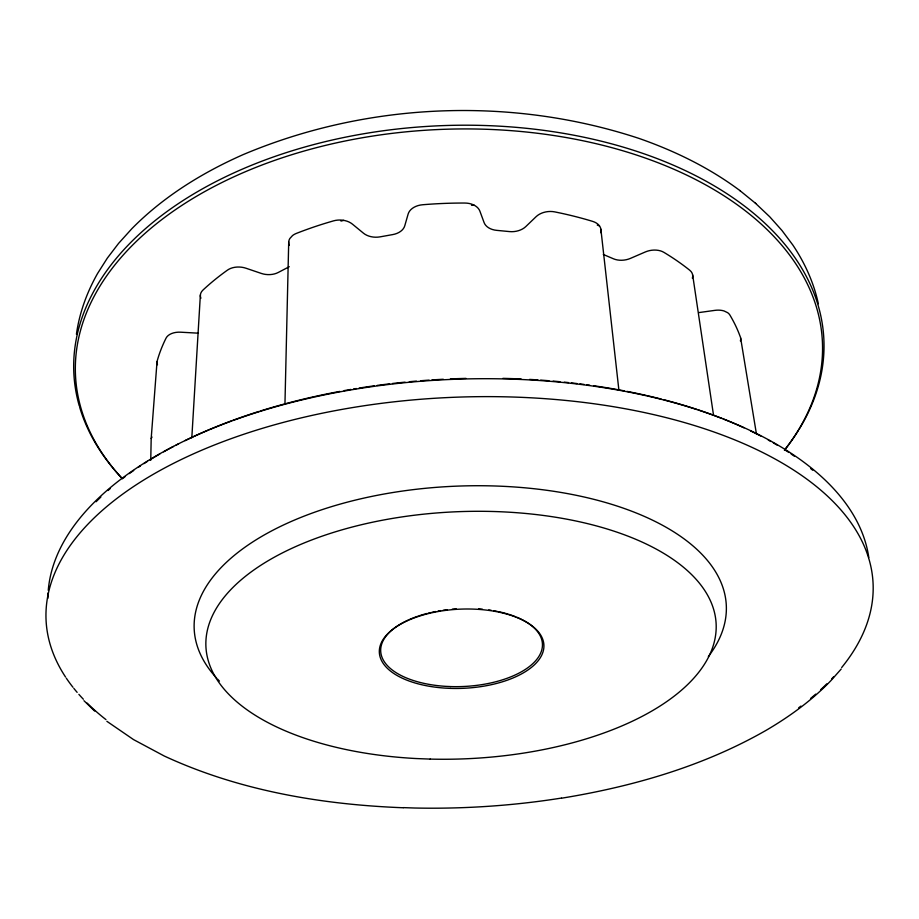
<?xml version="1.0" encoding="UTF-8"?>
<svg xmlns="http://www.w3.org/2000/svg" width="919" height="919" viewBox="0 0 919 919"><rect width="100%" height="100%" fill="white"/><g stroke="black" fill="none" stroke-linecap="round" stroke-linejoin="round"><path stroke-width="1.38" d="M284.959 403.694L288.715 241.881M191.818 437.743L200.365 295.033M150.75 460.293L151.187 438.524L157.011 361.856M76.426 334.217C79.402 312.816 86.949 292.276 97.563 273.494L107.339 258.113L118.574 243.397L131.854 228.693C163.41 196.655 202.26 172.692 243.213 154.587L243.489 154.472C367.531 102.193 510.953 96.196 638.82 138.355L639.107 138.447C674.891 150.946 709.365 167.775 739.806 190.497L740.151 190.773M151.187 438.524L152.003 437.042M841.195 669.032L830.925 680.623C811.845 700.462 789.375 716.728 765.665 730.594L765.332 730.777C702.736 766.469 632.456 786.618 561.681 798.186M340.96 221.088L343.683 220.365M698.945 312.575L714.971 310.358A15.244 9.431 -10.1 0 1 724.103 310.978L727.607 312.667A15.244 9.431 -10.1 0 1 729.904 315.068A297.262 179.802 -2.5 0 1 733.936 322.328L734.867 324.154A297.262 179.802 -2.5 0 1 738.968 333.344L740.381 337.043A15.003 9.121 -10.1 0 1 740.381 340.915M471.516 205.282L474.388 205.316M403.395 807.629L414.435 808.008A410.965 202.479 -2.5 0 0 561.44 798.071M403.234 807.755C321.489 804.63 238.837 790.616 164.191 755.981L133.565 739.611L106.88 721.312M597.258 225.063L599.498 225.925M603.301 254.471L613.536 258.825A16.002 10.614 -8.5 0 0 630.445 258.388L645.31 251.967A15.887 10.408 -9.2 0 1 663.863 252.334A297.262 179.802 -2.5 0 1 689.755 270.255A15.703 10.109 -9.7 0 1 692.363 278.204M755.395 203.191L769.697 216.746L781.966 230.485L792.821 245.005C804.791 262.845 813.809 282.684 818.335 303.729M739.806 190.497L755.751 203.478M83.962 700.692L94.68 711.088M740.622 337.974L756.44 434.009M692.662 274.965L713.477 414.883M600.877 229.187L618.878 390.001M600.647 232.668A16.186 10.948 -7.5 0 0 592.606 221.364A297.262 179.802 -2.5 0 0 580.303 217.849L577.166 217.022A297.262 179.802 -2.5 0 0 561.245 213.242L554.754 211.887A16.278 11.131 -6.3 0 0 536.145 216.643L525.76 226.614A16.301 11.212 -5.1 0 1 509.517 231.588L496.708 230.359A16.312 11.246 -4.6 0 1 484.095 222.593L479.89 211.152A16.37 11.35 -3.3 0 0 464.784 203.042A297.262 179.802 -2.5 0 0 422.602 204.753A16.37 11.35 -1.8 0 0 408.128 214.07L404.762 225.81A16.312 11.246 -0.5 0 1 392.746 234.586L380.064 236.861A16.301 11.212 0 0 1 363.487 233.208L352.402 224.11A16.278 11.143 1.2 0 0 333.494 220.87L327.107 222.754A297.262 179.802 -2.5 0 0 311.484 227.82L308.428 228.9A297.262 179.802 -2.5 0 0 296.389 233.403A16.197 10.959 2.4 0 0 292.495 235.597L289.841 238.515A16.197 10.959 2.4 0 0 289.198 245.339M289.244 266.671A16.048 10.718 3.2 0 1 288.129 267.314L278.227 272.483A16.002 10.637 3.4 0 1 261.306 273.425L245.993 268.233A15.899 10.419 4.2 0 0 227.487 270.106A297.262 179.802 -2.5 0 0 202.927 290.105A15.726 10.132 4.7 0 0 200.893 298.25M198.263 333.126A15.439 9.73 4.9 0 1 196.815 333.092L180.641 332.196A15.255 9.454 5.1 0 0 166.063 338.112A297.262 179.802 -2.5 0 0 162.56 345.693L161.767 347.589A297.262 179.802 -2.5 0 0 158.332 357.1L157.195 360.903A15.026 9.144 5.1 0 0 157.482 364.763M516.926 617.281A80.952 38.966 -2.5 0 1 534.617 661.864A80.952 38.966 -2.5 0 1 450.781 686.585L445.956 686.367A80.952 38.966 -2.5 0 1 383.487 660.382A80.952 38.966 -2.5 0 1 408.059 620.13M409.38 619.532A80.952 38.966 -2.5 0 1 417.812 616.247M418.926 615.868A80.952 38.966 -2.5 0 1 427.013 613.478M428.208 613.168A80.952 38.966 -2.5 0 1 430.632 612.582M431.861 612.307A80.952 38.966 -2.5 0 1 435.572 611.514M438.087 611.043A80.952 38.966 -2.5 0 1 440.626 610.607M443.188 610.216A80.952 38.966 -2.5 0 1 447.059 609.699M452.297 609.148A80.952 38.966 -2.5 0 1 456.238 608.837M478.569 608.883A80.952 38.966 -2.5 0 1 482.429 609.194M488.724 609.929A80.952 38.966 -2.5 0 1 491.194 610.296M493.629 610.698A80.952 38.966 -2.5 0 1 497.213 611.376M498.397 611.617A80.952 38.966 -2.5 0 1 507.414 613.915M508.494 614.237A80.952 38.966 -2.5 0 1 515.639 616.764M65.548 677.027A413.918 204.546 -2.5 0 1 476.904 396.686A413.918 204.546 -2.5 0 1 841.666 667.539M833.625 676.798A413.918 204.546 -2.5 0 1 831.729 678.819M826.824 683.816A413.918 204.546 -2.5 0 1 820.644 689.709M815.704 694.121A413.918 204.546 -2.5 0 1 810.581 698.463M800.931 706.102A413.918 204.546 -2.5 0 1 798.703 707.768M105.949 719.611A413.918 204.546 -2.5 0 1 87.133 703.092M83.365 699.244A413.918 204.546 -2.5 0 1 78.873 694.35M77.139 692.363A413.918 204.546 -2.5 0 1 73.819 688.354M72.934 687.24A413.918 204.546 -2.5 0 1 66.306 678.176M216.608 678.107A266.315 131.141 -2.5 0 1 454.388 486.243A266.315 131.141 -2.5 0 1 708.354 656.522M219.446 681.094A266.315 131.141 -2.5 0 1 217.539 679.107M47.88 598.326A411.275 206.453 -2.5 0 1 48.064 592.985M48.259 590.297A411.275 206.453 -2.5 0 1 452.883 379.352A411.275 206.453 -2.5 0 1 868.788 557.5M96.07 501.751A408.427 205.397 -2.5 0 1 100.872 497.041M108.017 490.516A408.427 205.397 -2.5 0 1 110.142 488.667M122.767 478.443A408.427 205.397 -2.5 0 1 124.995 476.754M129.315 473.584A408.427 205.397 -2.5 0 1 133.692 470.482M138.195 467.403A408.427 205.397 -2.5 0 1 140.481 465.876M143.961 463.613A408.427 205.397 -2.5 0 1 147.511 461.349M149.923 459.868A408.427 205.397 -2.5 0 1 159.814 453.975M163.639 451.803A408.427 205.397 -2.5 0 1 173.507 446.462M176.034 445.141A408.427 205.397 -2.5 0 1 178.585 443.831M185.064 440.615A408.427 205.397 -2.5 0 1 208.142 430.103M209.406 429.575A408.427 205.397 -2.5 0 1 231.45 420.856M232.783 420.362A408.427 205.397 -2.5 0 1 258.859 411.471M260.192 411.057A408.427 205.397 -2.5 0 1 313.31 396.847M314.689 396.537A408.427 205.397 -2.5 0 1 339.869 391.402M344.12 390.621A408.427 205.397 -2.5 0 1 350.92 389.426M353.654 388.967A408.427 205.397 -2.5 0 1 356.4 388.519M359.134 388.071A408.427 205.397 -2.5 0 1 374.32 385.808M377.089 385.429A408.427 205.397 -2.5 0 1 389.645 383.832M392.436 383.499A408.427 205.397 -2.5 0 1 405.072 382.143M409.3 381.73A408.427 205.397 -2.5 0 1 416.364 381.098M420.603 380.753A408.427 205.397 -2.5 0 1 429.104 380.11M431.941 379.926A408.427 205.397 -2.5 0 1 443.291 379.26M450.39 378.915A408.427 205.397 -2.5 0 1 466.036 378.398M502.877 378.364A408.427 205.397 -2.5 0 1 521.165 378.984M529.562 379.409A408.427 205.397 -2.5 0 1 537.914 379.915M540.682 380.11A408.427 205.397 -2.5 0 1 548.988 380.742M553.123 381.086A408.427 205.397 -2.5 0 1 559.981 381.718M564.277 382.143A408.427 205.397 -2.5 0 1 568.562 382.591M571.4 382.913A408.427 205.397 -2.5 0 1 577.075 383.568M579.9 383.912A408.427 205.397 -2.5 0 1 584.116 384.441M586.931 384.82A408.427 205.397 -2.5 0 1 589.722 385.199M593.904 385.785A408.427 205.397 -2.5 0 1 624.231 390.851M627.034 391.391A408.427 205.397 -2.5 0 1 646.379 395.48M647.746 395.79A408.427 205.397 -2.5 0 1 661.163 399.053M663.817 399.731A408.427 205.397 -2.5 0 1 696.889 409.437M698.187 409.863A408.427 205.397 -2.5 0 1 721.897 418.432M723.242 418.961A408.427 205.397 -2.5 0 1 744.011 427.817M750.57 430.908A408.427 205.397 -2.5 0 1 760.725 435.997M768.284 440.052A408.427 205.397 -2.5 0 1 770.823 441.476M773.327 442.901A408.427 205.397 -2.5 0 1 777.037 445.072M785.389 450.218A408.427 205.397 -2.5 0 1 788.847 452.47M791.11 453.975A408.427 205.397 -2.5 0 1 794.441 456.261M810.684 468.541A408.427 205.397 -2.5 0 1 812.729 470.252M79.31 405.991A375.389 230.566 -2.5 0 1 484.761 125.512A375.389 230.566 -2.5 0 1 799.266 429.024M798.531 430.195A375.389 230.566 -2.5 0 1 785.607 448.667M122.02 478.294A375.389 230.566 -2.5 0 1 79.677 407.266M122.388 478.81A373.838 229.21 -2.5 0 1 439.339 129.487A373.838 229.21 -2.5 0 1 784.412 450.321M450.643 688.388L445.738 688.159A82.365 39.609 -2.5 0 1 398.536 625.391A82.365 39.609 -2.5 0 1 538.362 631.835A82.365 39.609 -2.5 0 1 450.643 688.388M430.195 759.094L416.169 758.543A255.367 123.605 -2.5 0 1 262.903 563.944A255.367 123.605 -2.5 0 1 697.624 581.038A255.367 123.605 -2.5 0 1 430.195 759.094"/></g></svg>
